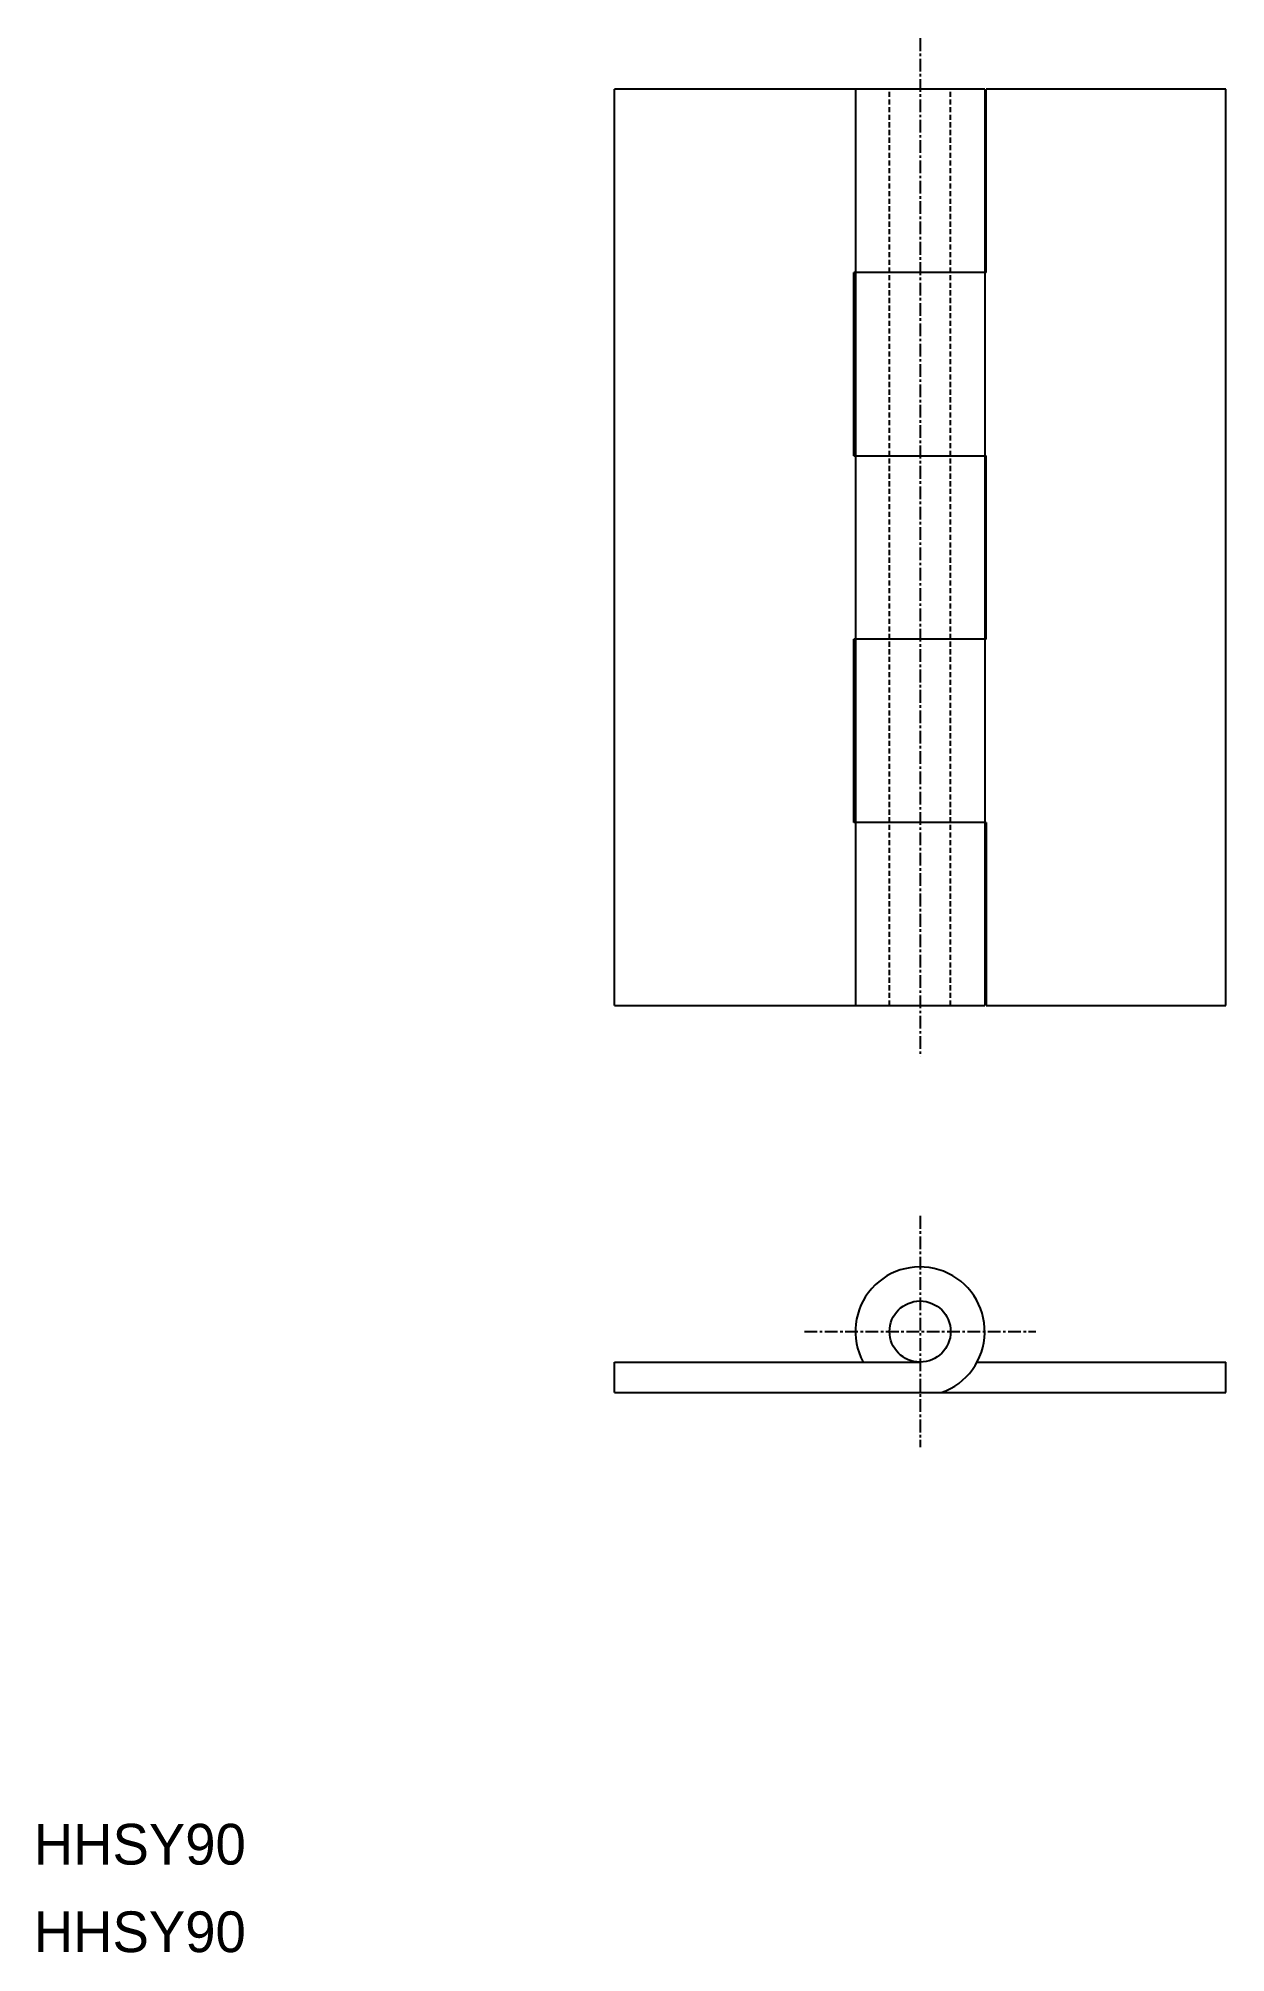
# Model space of a CAD drawing. Extents: x 0 to 117, y 0 to 188.
import ezdxf

# ---------------------------------------------------------------- set-up
doc = ezdxf.new("R2010")
doc.units = 0
doc.linetypes.add('CENTER', pattern=[2, 1.25, -0.25, 0.25, -0.25])
doc.linetypes.add('DASHED', pattern=[0.75, 0.5, -0.25])
doc.layers.get('0').update_dxf_attribs({"linetype": 'CONTINUOUS'})
doc.layers.add('CENTER', color=1, linetype='CENTER')

msp = doc.modelspace()

# ---------------------------------------------------------------- linework, layer by layer
at = {"color": 7, "linetype": 'CONTINUOUS'}
for p, q in [((93.35, 182.96), (57, 182.96)), ((57, 92.96), (57, 182.96)), ((80.65, 182.96), (80.65, 92.96)), ((93.35, 182.96), (93.35, 92.96)), ((117, 182.96), (93.5, 182.96)), ((93.5, 164.96), (93.5, 182.96)), ((117, 92.96), (117, 182.96)), ((80.5, 146.96), (80.5, 164.96)), ((93.5, 164.96), (80.5, 164.96)), ((80.5, 146.96), (93.5, 146.96)), ((93.5, 128.96), (93.5, 146.96)), ((80.5, 110.96), (80.5, 128.96)), ((93.5, 128.96), (80.5, 128.96)), ((93.5, 110.96), (80.5, 110.96)), ((93.5, 110.96), (93.5, 92.96)), ((57, 92.96), (93.35, 92.96)), ((93.5, 92.96), (117, 92.96)), ((57, 57.95), (87, 57.95)), ((57, 54.95), (57, 57.95)), ((92.6, 57.95), (117, 57.95)), ((117, 54.95), (117, 57.95)), ((57, 54.95), (117, 54.95))]:
    msp.add_line(p, q, dxfattribs=at)
at = {"color": 3, "linetype": 'DASHED'}
for p, q in [((84, 92.96), (84, 182.96)), ((90, 92.96), (90, 182.96)), ((90, 92.96), (90, 182.96))]:
    msp.add_line(p, q, dxfattribs=at)
at = {"color": 7, "linetype": 'CONTINUOUS'}
msp.add_circle((87, 60.95), 3, dxfattribs=at)
msp.add_arc((87, 60.95), 6.35, 289.1117, 208.1929, dxfattribs=at)
at = {"layer": 'CENTER', "color": 1, "linetype": 'CENTER'}
for p, q in [((87, 187.96), (87, 87.96)), ((87, 72.3), (87, 49.6)), ((75.65, 60.95), (98.35, 60.95))]:
    msp.add_line(p, q, dxfattribs=at)

# ---------------------------------------------------------------- texts
at = {"color": 7, "linetype": 'CONTINUOUS'}
for p in [(0, 8.6), (0, 0)]:
    msp.add_text('HHSY90', height=4, dxfattribs=at).set_placement(p)

doc.saveas('drawing.dxf')
